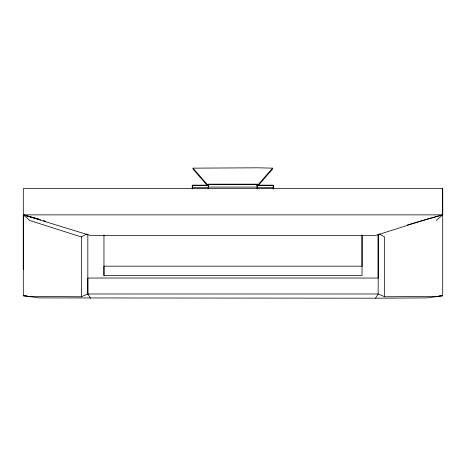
<?xml version="1.0" encoding="UTF-8"?>
<svg xmlns="http://www.w3.org/2000/svg" width="466" height="466" viewBox="0 0 466 466"><rect width="100%" height="100%" fill="white"/><g stroke="black" fill="none" stroke-linecap="round" stroke-linejoin="round"><path stroke-width="0.7" d="M442.7 188.619L442.7 295.724L427.124 297.902L375.503 298.193L38.876 297.902L23.3 295.724L23.3 214.867L442.7 214.867L442.7 188.619L23.3 188.619L23.3 269.476M90.497 298.193L87.824 293.994L87.824 278.039L378.176 278.039L378.176 234.724M103.953 275.511L103.953 266.179L362.047 266.179L362.047 235.132L362.047 275.511L103.953 275.511L103.953 235.085M208.279 184.169L208.279 187.076L257.296 187.076L257.296 184.169L208.279 184.169L208.279 185.177M273.274 189.045L273.274 185.148L256.638 185.148M378.176 234.072L378.176 293.994L375.503 298.193M441.25 295.683L442.7 295.724L436.246 296.475L384.631 296.766L384.631 236.961L379.347 234.008M257.768 185.136L272.523 168.156L257.919 167.807L193.04 168.156L193.04 169.123L206.852 184.99M258.723 184.99L272.523 169.123L272.523 168.156M436.246 220.5L442.7 214.867L427.124 219.067L375.503 235.528L90.497 235.528L23.3 214.867L29.754 220.5L81.369 236.961L86.653 234.008M24.75 295.683L23.3 295.724L29.754 296.475L81.369 296.766L87.824 293.994L378.176 293.994L384.631 296.766M407.319 225.002L442.7 214.867M208.279 184.606L257.296 184.606M208.18 185.148L192.272 185.148L192.272 187.705L208.18 187.705M192.272 185.532L208.18 185.532M256.638 185.532L273.274 185.532L273.274 189.056M256.638 187.705L273.274 187.705M23.3 295.724L26.213 295.724M439.788 295.724L442.7 295.724M38.876 219.067L23.3 214.867L35.789 218.443M37.175 218.839L40.647 219.835M43.42 220.628L45.499 221.228M193.04 168.156L207.801 185.136M257.296 184.169L257.296 185.177M257.296 185.509L257.296 189.039M208.279 185.509L208.279 189.039M192.272 186.65L192.272 189.056M87.824 234.072L87.824 293.994M81.369 236.961L81.369 296.766"/></g></svg>
